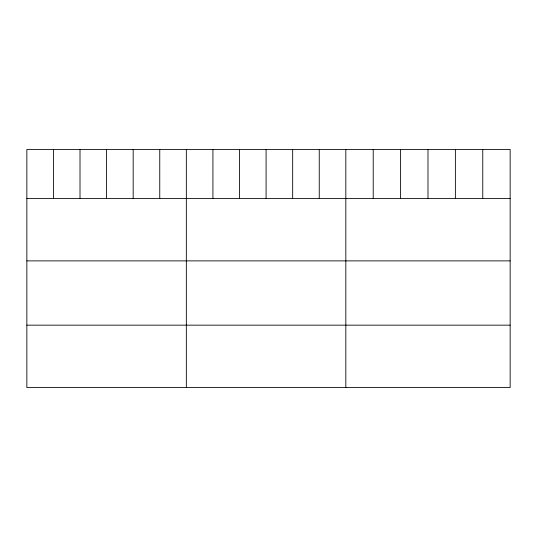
<?xml version="1.0" encoding="UTF-8"?>
<svg xmlns="http://www.w3.org/2000/svg" width="537" height="537" viewBox="0 0 537 537"><rect width="100%" height="100%" fill="white"/><g stroke="black" fill="none" stroke-linecap="round" stroke-linejoin="round"><path stroke-width="0.81" d="M510.15 198.489L510.15 387.553L26.85 387.553L26.85 149.447L510.15 149.447L510.15 198.489L26.85 198.489M26.85 260.881L510.15 260.881M26.85 325.16L510.15 325.16M482.763 149.447L482.763 198.489M455.376 149.447L455.376 198.489M427.989 149.447L427.989 198.489M400.602 149.447L400.602 198.489M373.215 149.447L373.215 198.489M345.828 149.447L345.828 387.553M319.247 149.447L319.247 198.489M292.665 149.447L292.665 198.489M266.084 149.447L266.084 198.489M239.502 149.447L239.502 198.489M212.921 149.447L212.921 198.489M186.339 149.447L186.339 387.553M159.757 149.447L159.757 198.489M133.176 149.447L133.176 198.489M106.595 149.447L106.595 198.489M80.013 149.447L80.013 198.489M53.431 149.447L53.431 198.489"/></g></svg>
